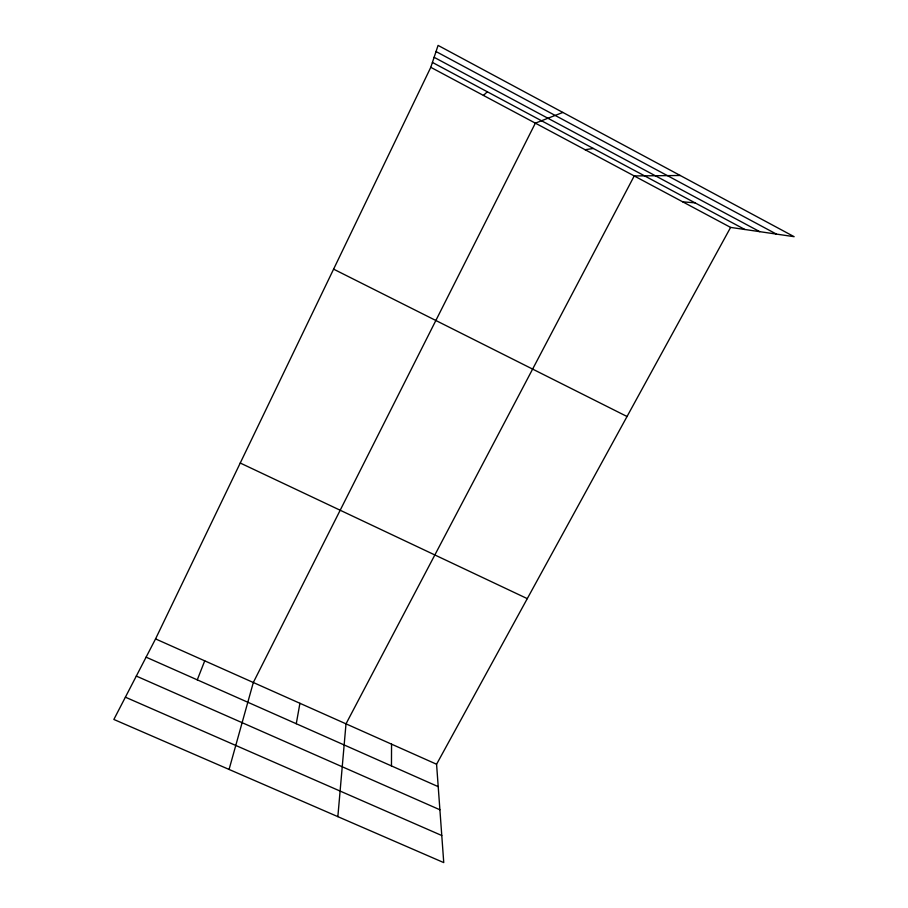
<?xml version="1.0" encoding="UTF-8"?>
<svg xmlns="http://www.w3.org/2000/svg" width="908" height="908" viewBox="0 0 908 908"><rect width="100%" height="100%" fill="white"/><g stroke="black" fill="none" stroke-linecap="round" stroke-linejoin="round"><path stroke-width="1.36" d="M391.462 765.921L391.552 744.163M337.855 816.655L346.005 723.846L634.227 175.936L680.24 175.494M296.269 723.733L299.924 703.291M229.077 769.451L253.321 682.51L535.357 123.148L562.858 112.433M430.789 67.317L438.076 45.4L794.137 236.682L730.611 227.409L430.789 67.317L155.552 638.903L113.863 719.454L443.751 862.6L436.578 764.241L730.611 227.409M197.274 679.854L204.731 660.831M483.419 95.419L487.346 91.787M585.104 149.718L593.367 148.481M682.725 201.837L695.051 202.847M125.395 697.185L441.776 835.519M136.314 676.074L439.903 809.777M146.097 657.165L438.212 786.646M155.552 638.903L436.578 764.241M240.234 463.023L527.287 598.633M333.599 269.143L627.042 416.511M436.033 51.54L776.419 234.094M434.115 57.306L759.746 231.665M432.424 62.425L744.889 229.497"/></g></svg>
